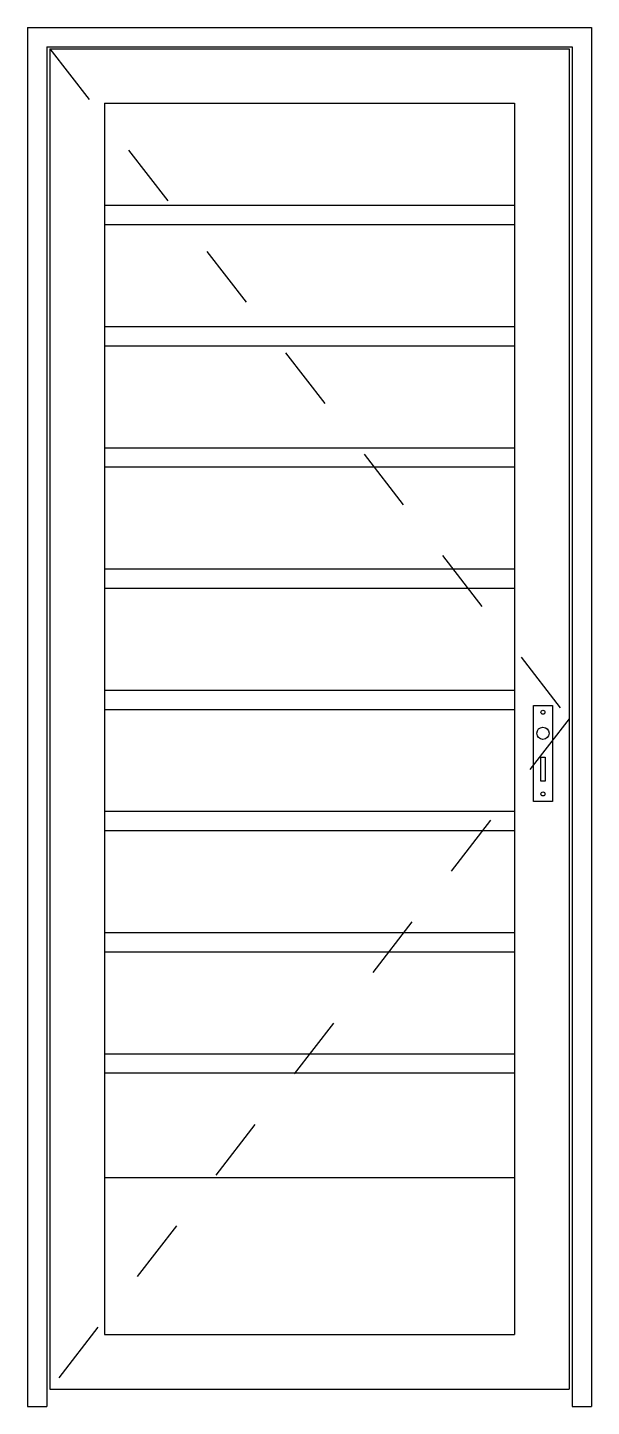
# Model space of a CAD drawing. Header units: millimetres. Extents: x 12.09 to 12.97, y 1331.44 to 1333.59.
import ezdxf

# ---------------------------------------------------------------- set-up
doc = ezdxf.new("R2010")
doc.units = ezdxf.units.MM
doc.header["$LTSCALE"] = 0.5
doc.linetypes.add('HIDDEN2', pattern=[0.1875, 0.125, -0.0625])
doc.layers.add('Gravia_Portas', color=1, linetype='Continuous')
doc.layers.add('Gravia_Portas_hidden2', color=1, linetype='HIDDEN2')

msp = doc.modelspace()

# ---------------------------------------------------------------- linework, layer by layer
at = {"layer": 'Gravia_Portas', "color": 2}
for p, q in [((12.0872, 1333.59), (12.9672, 1333.59)), ((12.0872, 1333.59), (12.0872, 1331.44)), ((12.9672, 1333.59), (12.9672, 1331.44))]:
    msp.add_line(p, q, dxfattribs=at)
at = {"layer": 'Gravia_Portas'}
for p, q in [((12.1172, 1333.56), (12.9372, 1333.56)), ((12.1172, 1333.56), (12.1172, 1331.44)), ((12.9372, 1333.56), (12.9372, 1331.44)), ((12.1222, 1333.557), (12.9322, 1333.557)), ((12.1222, 1333.557), (12.1222, 1331.467)), ((12.9322, 1333.557), (12.9322, 1331.467)), ((12.2072, 1333.472), (12.8472, 1333.472)), ((12.2072, 1333.472), (12.2072, 1331.552)), ((12.8472, 1333.472), (12.8472, 1331.552)), ((12.2072, 1333.313), (12.8472, 1333.313)), ((12.2072, 1333.283), (12.8472, 1333.283)), ((12.2072, 1333.124), (12.8472, 1333.124)), ((12.2072, 1333.094), (12.8472, 1333.094)), ((12.2072, 1332.935), (12.8472, 1332.935)), ((12.2072, 1332.905), (12.8472, 1332.905)), ((12.2072, 1332.746), (12.8472, 1332.746)), ((12.2072, 1332.716), (12.8472, 1332.716)), ((12.2072, 1332.557), (12.8472, 1332.557)), ((12.2072, 1332.527), (12.8472, 1332.527)), ((12.8766, 1332.5331), (12.9066, 1332.5331)), ((12.8766, 1332.3831), (12.8766, 1332.5331)), ((12.9066, 1332.5331), (12.9066, 1332.3831)), ((12.8882, 1332.4524), (12.895, 1332.4524)), ((12.8882, 1332.4149), (12.8882, 1332.4524)), ((12.895, 1332.4524), (12.895, 1332.4149)), ((12.895, 1332.4149), (12.8882, 1332.4149)), ((12.9066, 1332.3831), (12.8766, 1332.3831)), ((12.2072, 1332.368), (12.8472, 1332.368)), ((12.2072, 1332.338), (12.8472, 1332.338)), ((12.2072, 1332.179), (12.8472, 1332.179)), ((12.2072, 1332.149), (12.8472, 1332.149)), ((12.2072, 1331.99), (12.8472, 1331.99)), ((12.2072, 1331.96), (12.8472, 1331.96)), ((12.2072, 1331.797), (12.8472, 1331.797)), ((12.2072, 1331.552), (12.8472, 1331.552)), ((12.1222, 1331.467), (12.9322, 1331.467)), ((12.0872, 1331.44), (12.1172, 1331.44)), ((12.9372, 1331.44), (12.9672, 1331.44))]:
    msp.add_line(p, q, dxfattribs=at)
for centre, radius in [((12.8915, 1332.5225), 0.00318), ((12.8916, 1332.4896), 0.00955), ((12.8915, 1332.3951), 0.00318)]:
    msp.add_circle(centre, radius, dxfattribs=at)
at = {"layer": 'Gravia_Portas_hidden2'}
for p, q in [((12.1222, 1333.557), (12.9322, 1332.512)), ((12.9322, 1332.512), (12.1222, 1331.467))]:
    msp.add_line(p, q, dxfattribs=at)

doc.saveas('drawing.dxf')
